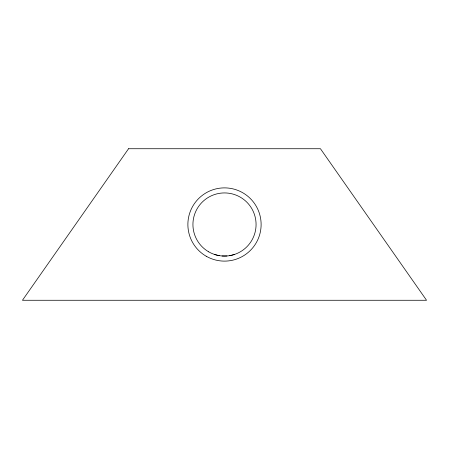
<?xml version="1.0" encoding="UTF-8"?>
<svg xmlns="http://www.w3.org/2000/svg" width="449" height="449" viewBox="0 0 449 449"><rect width="100%" height="100%" fill="white"/><g stroke="black" fill="none" stroke-linecap="round" stroke-linejoin="round"><path stroke-width="0.67" d="M234.457 254.448L231.561 255.268M229.36 255.694L231.011 255.374M226.947 255.975L222.053 255.975M217.989 255.374L219.64 255.694M217.439 255.268L214.543 254.448M128.56 148.731L22.45 300.269L426.55 300.269L320.44 148.731L128.56 148.731M208.712 251.838A31.57 31.57 0 0 0 256.07 224.5A31.57 31.57 0 0 0 208.712 197.162A31.57 31.57 0 0 0 208.712 251.838M206.192 256.216A36.622 36.622 0 0 0 261.122 224.5A36.622 36.622 0 0 0 206.192 192.784A36.622 36.622 0 0 0 206.192 256.216"/></g></svg>
